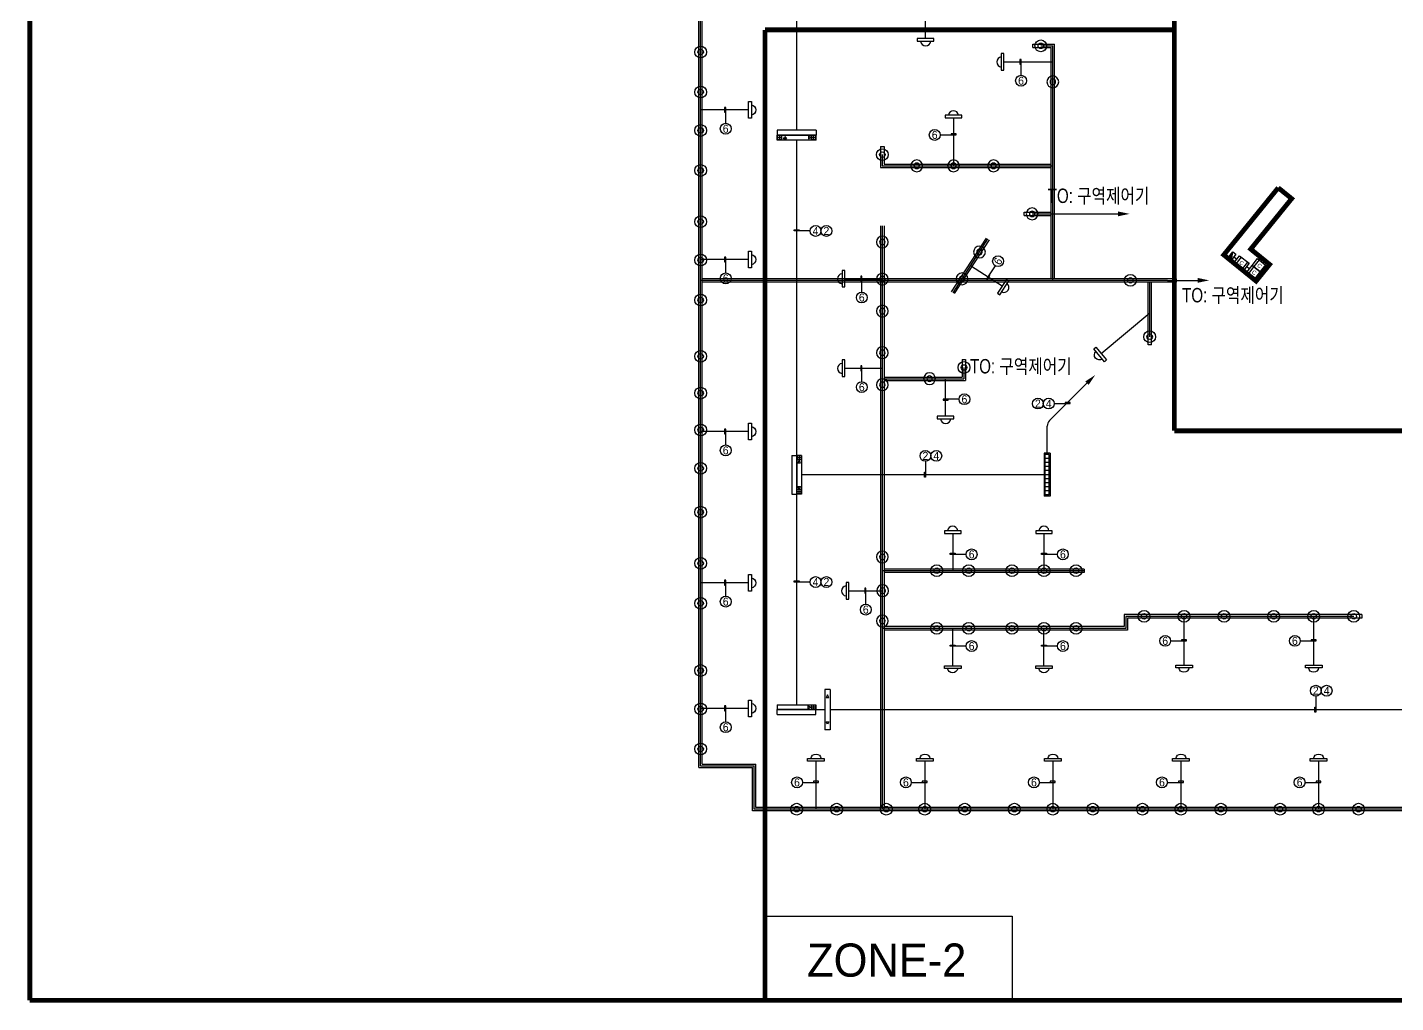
# Model space of a CAD drawing. Header units: millimetres. Extents: x 288060 to 516747, y 88437 to 208575.
# Drawn here: x 288060 to 373537, y 88437 to 149382 of the extents above; entities that cross this region are included whole.
import ezdxf
from ezdxf.enums import TextEntityAlignment as Align

# ---------------------------------------------------------------- set-up
doc = ezdxf.new("R2010")
doc.units = ezdxf.units.MM
doc.header["$LTSCALE"] = 300
doc.linetypes.add('CEN-1', pattern=[24, 20, -2, 0, -2])
for name, color, linetype in [('4', 4, 'Continuous'), ('E-TEXT', 6, 'Continuous'), ('e-text-box', 7, 'Continuous'), ('e-tray', 11, 'Continuous'), ('E-WIRE', 4, 'Continuous'), ('e-wire1s', 4, 'CEN-1'), ('zone', 1, 'Continuous'), ('유도관제-공간표시등', 2, 'Continuous'), ('유도관제-구역제어장치', 2, 'Continuous'), ('유도관제-블럭유도등', 2, 'Continuous'), ('유도관제-센서', 1, 'Continuous'), ('유도관제-층별만차등', 2, 'Continuous'), ('유도관제-통신', 6, 'Continuous')]:
    doc.layers.add(name, color=color, linetype=linetype)
doc.styles.add('GHS', font='Dotum.ttf', dxfattribs={"width": 0.85})
doc.styles.add('SAMOO-ELEC', font='Dotum.ttf')
doc.styles.add('돋움', font='Dotum.ttf')

# ---------------------------------------------------------------- blocks, each defined once
blk = doc.blocks.new('센서')
at = {"layer": '유도관제-센서', "color": 2}
for radius in [368.5649977620579, 171.996998955627]:
    blk.add_circle((0, 0), radius, dxfattribs=at)
blk = doc.blocks.new('R')
at = {"layer": '유도관제-공간표시등', "elevation": -1.1133707289e-06}
blk.add_lwpolyline([(6646728.0498459, 1672992.660470758), (6647766.780756604, 1672992.660470919), (6647766.780756704, 1673160.622070759), (6646728.049845997, 1673160.622070718), (6646728.0498459, 1672992.660470758)], dxfattribs=at)
at = {"layer": '유도관제-공간표시등'}
blk.add_arc((6647255.656680318, 1673032.94868493, -1.1133707289e-06), 318.7876370312928, 187.2604256657175, 352.7395743342825, dxfattribs=at)
blk = doc.blocks.new('FFS')
at = {"layer": '유도관제-층별만차등', "color": 2}
for p, q in [((-193313.832188599, -953708.1221781706), (-193313.832188599, -953353.738261801)), ((-190724.8608007474, -953353.738261801), (-193313.832188599, -953353.738261801)), ((-190724.8608007474, -953708.1221781706), (-193313.832188599, -953708.1221781706)), ((-193235.0607038651, -953651.8932634405), (-193235.0607038651, -953409.9671765312)), ((-193235.0607038651, -953409.9671765312), (-192993.1346170671, -953409.9671765312)), ((-193235.0607038651, -953651.8932634405), (-192993.1346170671, -953651.8932634405)), ((-192993.1346170671, -953651.8932634405), (-192993.1346170671, -953409.9671765312)), ((-192993.1346170671, -953651.8932634405), (-192993.1346170671, -953409.9671765312)), ((-192993.1346170671, -953409.9671765312), (-192751.208530269, -953409.9671765312)), ((-192993.1346170671, -953651.8932634405), (-192751.208530269, -953651.8932634405)), ((-192751.208530269, -953651.8932634405), (-192751.208530269, -953409.9671765312)), ((-192751.208530269, -953651.8932634405), (-192751.208530269, -953409.9671765312)), ((-192751.208530269, -953409.9671765312), (-192509.2824434714, -953409.9671765312)), ((-192751.208530269, -953651.8932634405), (-192509.2824434714, -953651.8932634405)), ((-192509.2824434714, -953651.8932634405), (-192509.2824434714, -953409.9671765312)), ((-192509.2824434714, -953651.8932634405), (-192509.2824434714, -953409.9671765312)), ((-192509.2824434714, -953409.9671765312), (-192267.3563566733, -953409.9671765312)), ((-192509.2824434714, -953651.8932634405), (-192267.3563566733, -953651.8932634405)), ((-192267.3563566733, -953651.8932634405), (-192267.3563566733, -953409.9671765312)), ((-192267.3563566733, -953651.8932634405), (-192267.3563566733, -953409.9671765312)), ((-192267.3563566733, -953409.9671765312), (-192025.4302698752, -953409.9671765312)), ((-192267.3563566733, -953651.8932634405), (-192025.4302698752, -953651.8932634405)), ((-192025.4302698752, -953651.8932634405), (-192025.4302698752, -953409.9671765312)), ((-192025.4302698752, -953651.8932634405), (-192025.4302698752, -953409.9671765312)), ((-192025.4302698752, -953409.9671765312), (-191783.5041830776, -953409.9671765312)), ((-192025.4302698752, -953651.8932634405), (-191783.5041830776, -953651.8932634405)), ((-191783.5041830776, -953651.8932634405), (-191783.5041830776, -953409.9671765312)), ((-191783.5041830776, -953651.8932634405), (-191783.5041830776, -953409.9671765312)), ((-191783.5041830776, -953409.9671765312), (-191541.5780962796, -953409.9671765312)), ((-191783.5041830776, -953651.8932634405), (-191541.5780962796, -953651.8932634405)), ((-191541.5780962796, -953651.8932634405), (-191541.5780962796, -953409.9671765312)), ((-191541.5780962796, -953651.8932634405), (-191541.5780962796, -953409.9671765312)), ((-191541.5780962796, -953409.9671765312), (-191299.6520094815, -953409.9671765312)), ((-191541.5780962796, -953651.8932634405), (-191299.6520094815, -953651.8932634405)), ((-191299.6520094815, -953651.8932634405), (-191299.6520094815, -953409.9671765312)), ((-191299.6520094815, -953651.8932634405), (-191299.6520094815, -953409.9671765312)), ((-191299.6520094815, -953409.9671765312), (-191057.7259226836, -953409.9671765312)), ((-191299.6520094815, -953651.8932634405), (-191057.7259226836, -953651.8932634405)), ((-191057.7259226836, -953651.8932634405), (-191057.7259226836, -953409.9671765312)), ((-191057.7259226836, -953651.8932634405), (-191057.7259226836, -953409.9671765312)), ((-191057.7259226836, -953409.9671765312), (-190815.7998358858, -953409.9671765312)), ((-191057.7259226836, -953651.8932634405), (-190815.7998358858, -953651.8932634405)), ((-190815.7998358858, -953651.8932634405), (-190815.7998358858, -953409.9671765312)), ((-190724.8608007474, -953708.1221781706), (-190724.8608007474, -953353.738261801))]:
    blk.add_line(p, q, dxfattribs=at)
blk = doc.blocks.new('ar')
at = {"layer": '4', "color": 4}
blk.add_lwpolyline([(0, 0, 150, 0, 0), (360.4019242673676, 0, 0, 0, 0)], format="xyseb", dxfattribs=at)
blk = doc.blocks.new('*X10')
at = {"color": 0}
for p, q in [((16618.11429155256, 63817.4919357546), (16916.12189343448, 64115.49953763653)), ((16618.11429155256, 63883.78319649084), (16849.83063269825, 64115.49953763653)), ((16618.11429155256, 63950.07445722709), (16783.53937196201, 64115.49953763653)), ((16618.11429155256, 64016.36571796332), (16717.24811122577, 64115.49953763653)), ((16618.11429155256, 64082.65697869956), (16650.95685048953, 64115.49953763653)), ((16618.11429155256, 63751.20067501836), (16853.8154289344, 63986.9018124002)), ((16618.11429155256, 63684.90941428213), (16787.52416819816, 63854.31929092773)), ((16618.11429155256, 63618.61815354589), (16721.23290746192, 63721.73676945525)), ((16618.11429155256, 63552.32689280965), (16654.94164672569, 63589.15424798277))]:
    blk.add_line(p, q, dxfattribs=at)
blk = doc.blocks.new('d-12')
at = {"color": 2}
blk.add_line((2.4, 2.2), (-2.4, -0.2), dxfattribs=at)
blk.add_lwpolyline([(2.4, -0.2), (-2.4, -0.2), (-2.4, 2.2), (2.4, 2.2)], close=True, dxfattribs=at)
at = {"color": 1, "xscale": -0.007999999999992735, "yscale": 0.007999999999992735, "zscale": 0.008, "rotation": 270}
blk.add_blockref('*X10', (-510.5239963010925, -133.1449143324205), dxfattribs=at)
blk = doc.blocks.new('구역제어장치')
at = {"layer": '유도관제-구역제어장치'}
for p, q in [((-296.7998530959012, 422.5330397733487), (296.7998530960176, 422.5330397733487)), ((-296.7998530959012, 0), (-296.7998530959012, 422.5330397733487)), ((296.7998530960176, 0), (-296.7998530959012, 0)), ((-197.9588704572525, 422.5330397733487), (-197.9588704572525, 0)), ((197.9588704577181, 422.5330397733487), (197.9588704577181, 0)), ((296.7998530960176, 422.5330397733487), (296.7998530960176, 0))]:
    blk.add_line(p, q, dxfattribs=at)
at = {"layer": '유도관제-구역제어장치', "style": 'GHS'}
blk.add_text('C', height=200, dxfattribs=at).set_placement((2.328306e-10, 211.2665198866744), align=Align.MIDDLE_CENTER)

msp = doc.modelspace()

# ---------------------------------------------------------------- linework, layer by layer
at = {"layer": 'e-text-box'}
for p, q in [((350136.6142846737, 146386.5120947737), (350136.6142846737, 147072.2681542862)), ((331685.9563933257, 143386.5121814719), (331685.9563933257, 144072.268240984)), ((345080.2163932975, 142660.5429117572), (345765.9724528063, 142660.5429117609)), ((336960.63777625, 136657.791009616), (336274.881716745, 136657.7910096188)), ((331685.9563933257, 134036.5121814719), (331685.9563933257, 134722.268240984)), ((348512.9397395831, 134485.1891001159), (348139.4502214249, 133910.0656759813)), ((340186.6091612857, 132836.5122089599), (340186.6091612857, 133522.2682684729)), ((340186.6091612857, 127236.5210972553), (340186.6091612857, 127922.2771567678)), ((346260.6377762537, 126142.9416918921), (345574.881716745, 126142.9416918921)), ((352206.237949986, 125872.1791796641), (352891.9940094985, 125872.1791796678)), ((331685.9563933853, 123286.5122089711), (331685.9563933741, 123972.2682684841)), ((344163.654771423, 122266.9503729659), (344163.654771423, 121581.1943134539)), ((346710.6377762463, 116449.7207543719), (346024.8817167338, 116449.7207543761)), ((352410.6377762537, 116449.7207543728), (351724.881716745, 116449.7207543761)), ((336960.63777625, 114721.5465673519), (336274.881716745, 114721.5465673561)), ((331685.9563933853, 113836.5122089688), (331685.9563933853, 114522.2682684822)), ((340436.6129994635, 113336.5122089678), (340436.6129994635, 114022.2682684813)), ((346710.6377762463, 110720.2922752429), (346024.8817167338, 110720.2922752461)), ((352410.6377762537, 110720.2922752429), (351724.881716745, 110720.2922752461)), ((359480.2151080985, 111042.9662735731), (360165.9711676035, 111042.9662735769)), ((367580.2151081059, 111042.9662735731), (368265.9711676147, 111042.9662735769)), ((368550.5845697243, 107591.9348771259), (368550.5845697243, 106906.1788176139)), ((331685.9602375347, 105986.5122089651), (331685.9602375347, 106672.268268478)), ((336480.2074257042, 102201.1503855487), (337165.963485213, 102201.150385552)), ((343280.2074257042, 102201.1503855487), (343965.9634852242, 102201.150385552)), ((351280.2201358136, 102201.1405113809), (351965.9761953335, 102201.1405113851)), ((359280.2124534342, 102201.1503855487), (359965.9685129542, 102201.150385552)), ((367880.2124534454, 102201.1503855487), (368565.9685129542, 102201.150385552))]:
    msp.add_line(p, q, dxfattribs=at)
for points in [[(350136.6142846737, 147072.2681542862), (350136.6142846737, 147381.178703424), (350071.0765138846, 147381.178703424), (350071.0765138846, 147072.2681542862)], [(331685.9563933257, 144072.268240984), (331685.9563933257, 144381.1787901217), (331620.4186225254, 144381.1787901217), (331620.4186225254, 144072.268240984)], [(345765.9724528063, 142660.5429117609), (346074.8830019441, 142660.5429117609), (346074.8830019441, 142726.08068255), (345765.9724528063, 142726.08068255)], [(336274.881716745, 136657.7910096188), (335965.9711676035, 136657.7910096188), (335965.9711676035, 136723.3287804089), (336274.881716745, 136723.3287804089)], [(331685.9563933257, 134722.268240984), (331685.9563933257, 135031.1787901217), (331620.4186225254, 135031.1787901217), (331620.4186225254, 134722.268240984)], [(340186.6091612857, 133522.2682684729), (340186.6091612857, 133831.1788176111), (340121.0713904928, 133831.1788176111), (340121.0713904928, 133522.2682684729)], [(348139.4502214249, 133910.0656759813), (347971.2054782044, 133650.991490188), (348026.170077676, 133615.2970619788), (348194.4148209039, 133874.3712477711)], [(340186.6091612857, 127922.2771567678), (340186.6091612857, 128231.1877059051), (340121.0713904928, 128231.1877059051), (340121.0713904928, 127922.2771567678)], [(345574.881716745, 126142.9416918921), (345265.9711676035, 126142.9416918921), (345265.9711676035, 126077.4039210988), (345574.881716745, 126077.4039210988)], [(352891.9940094985, 125872.1791796678), (353200.9045586362, 125872.1791796678), (353200.9045586362, 125937.716950457), (352891.9940094985, 125937.716950457)], [(331685.9563933741, 123972.2682684841), (331685.9563933741, 124281.1788176218), (331620.418622585, 124281.1788176218), (331620.418622585, 123972.2682684841)], [(344163.654771423, 121581.1943134539), (344163.654771423, 121272.2837643203), (344098.1170006339, 121272.2837643203), (344098.1170006339, 121581.1943134539)], [(346024.8817167338, 116449.7207543761), (345715.9711675923, 116449.7207543761), (345715.9711675923, 116515.2585251652), (346024.8817167338, 116515.2585251652)], [(351724.881716745, 116449.7207543761), (351415.9711676147, 116449.7207543761), (351415.9711676147, 116515.2585251661), (351724.881716745, 116515.2585251661)], [(331685.9563933853, 114522.2682684822), (331685.9563933853, 114831.1788176199), (331620.4186225925, 114831.1788176199), (331620.4186225925, 114522.2682684822)], [(336274.881716745, 114721.5465673561), (335965.9711676035, 114721.5465673561), (335965.9711676035, 114787.0843381452), (336274.881716745, 114787.0843381452)], [(340436.6129994635, 114022.2682684813), (340436.6129994635, 114331.178817619), (340371.0752286743, 114331.178817619), (340371.0752286743, 114022.2682684813)], [(346024.8817167338, 110720.2922752461), (345715.9711675923, 110720.2922752461), (345715.9711675923, 110785.8300460362), (346024.8817167338, 110785.8300460362)], [(351724.881716745, 110720.2922752461), (351415.9711676147, 110720.2922752461), (351415.9711676147, 110785.8300460362), (351724.881716745, 110785.8300460362)], [(360165.9711676035, 111042.9662735769), (360474.881716745, 111042.9662735769), (360474.881716745, 111108.504044366), (360165.9711676035, 111108.504044366)], [(368265.9711676147, 111042.9662735769), (368574.8817167562, 111042.9662735769), (368574.8817167562, 111108.504044366), (368265.9711676147, 111108.504044366)], [(331685.9602375347, 106672.268268478), (331685.9602375347, 106981.1788176153), (331620.4224667456, 106981.1788176153), (331620.4224667456, 106672.268268478)], [(368550.5845697243, 106906.1788176139), (368550.5845697243, 106597.2682684803), (368485.0467989352, 106597.2682684803), (368485.0467989352, 106906.1788176139)], [(337165.963485213, 102201.150385552), (337474.8740343545, 102201.150385552), (337474.8740343545, 102266.6881563411), (337165.963485213, 102266.6881563411)], [(343965.9634852242, 102201.150385552), (344274.8740343545, 102201.150385552), (344274.8740343545, 102266.6881563411), (343965.9634852242, 102266.6881563411)], [(351965.9761953335, 102201.1405113851), (352274.886744475, 102201.1405113851), (352274.886744475, 102266.6782821737), (351965.9761953335, 102266.6782821737)], [(359965.9685129542, 102201.150385552), (360274.8790620845, 102201.150385552), (360274.8790620845, 102266.6881563411), (359965.9685129542, 102266.6881563411)], [(368565.9685129542, 102201.150385552), (368874.8790620957, 102201.150385552), (368874.8790620957, 102266.6881563411), (368565.9685129542, 102266.6881563411)]]:
    msp.add_lwpolyline(points, close=True, dxfattribs=at)
for centre in [(350136.6142846737, 146047.78005373), (331685.9563933257, 143047.7801404278), (344741.4843522552, 142660.5429117572), (337299.3698172923, 136657.791009616), (337976.8338993844, 136657.791009616), (348697.4264313634, 134769.2736934753), (331685.9563933257, 133697.7801404278), (340186.6091612857, 132497.7801679172), (340186.6091612857, 126897.7890562112), (346599.369817296, 126142.9416918921), (351190.0418268666, 125872.1791796641), (351867.5059089474, 125872.1791796641), (331685.9563933853, 122947.7801679279), (344163.654771423, 122605.6824140101), (344841.118853515, 122605.6824140101), (347049.3698172849, 116449.7207543719), (352749.3698173035, 116449.7207543728), (337299.3698172923, 114721.5465673519), (337976.8338993844, 114721.5465673519), (331685.9563933853, 113497.780167926), (340436.6129994635, 112997.7801679251), (359141.483067045, 111042.9662735731), (367241.4830670636, 111042.9662735731), (347049.3698172849, 110720.2922752429), (352749.3698173035, 110720.2922752429), (368550.5845697243, 107930.6669181701), (369228.0486518163, 107930.6669181701), (331685.9602375347, 105647.7801679223), (336141.4753846657, 102201.1503855487), (342941.4753846657, 102201.1503855487), (350941.488094775, 102201.1405113809), (358941.4804123919, 102201.1503855487), (367541.4804124031, 102201.1503855487)]:
    msp.add_circle(centre, 338.73204104383, dxfattribs=at)
at = {"layer": 'e-tray'}
for p, q in [((330015.4168475661, 103125.8286901426), (330015.4168475661, 171171.7365152453)), ((330225.4140702055, 103335.8259127711), (330225.4140701946, 171171.7365152453)), ((350870.4277273733, 148331.7189337103), (352225.4296396431, 148331.718933707)), ((350870.4277273733, 148121.721711066), (350870.4277273733, 148331.7189337103)), ((350870.4277273733, 148121.721711066), (352015.432416996, 148121.7217110679)), ((352015.432416996, 133676.72417953), (352015.432416996, 148121.7217110679)), ((352225.4296396431, 133676.72417953), (352225.4296396431, 148331.718933707)), ((341365.4260107558, 141926.7294690552), (341575.4232334029, 141926.7294690552)), ((341365.4260107558, 141926.7294690552), (341365.4260107558, 140621.7275567859)), ((341575.4232334029, 141926.7294690552), (341575.4232334029, 140831.7247794363)), ((341365.4260107558, 140621.7275567859), (352015.432416996, 140621.7275567859)), ((341575.4232334029, 140831.7247794363), (352015.432416996, 140831.7247794363)), ((350327.5116264056, 137621.7349186385), (350327.5116264056, 137831.7321412856)), ((350327.5116264056, 137831.7321412856), (352015.432416996, 137831.7321412856)), ((350327.5116264056, 137621.7349186385), (352015.432416996, 137621.7349186385)), ((341365.4260108154, 136976.7235430469), (341365.4260108154, 100631.718817356)), ((341575.423233455, 136976.7235430469), (341575.4232334439, 100631.718817356)), ((345801.2922931854, 132859.5898022637), (347979.8484311644, 136214.2720753959)), ((345977.4107831735, 132745.2171175679), (348155.9669211451, 136099.8993907062)), ((359820.4186876249, 133676.72417953), (330225.4140340928, 133676.72417953)), ((359820.4186876249, 133466.7269568862), (330225.4140340928, 133466.7269568862)), ((358068.2194899451, 129549.1446400978), (358068.2194899563, 133466.7269568862)), ((358278.2167126033, 129549.1446400978), (358278.2167126033, 133466.7269568862)), ((359820.4186876249, 133676.72417953), (359820.4186876249, 133466.7269568862)), ((358278.2167126033, 129549.1446400978), (358068.2194899451, 129549.1446400978)), ((346465.4247256164, 128626.7602592352), (346465.4247256164, 127531.7557640587)), ((346465.4247256164, 128626.7602592352), (346675.4219482634, 128626.7602592352)), ((346675.4219482634, 128626.7602592352), (346675.421948256, 127321.7585414251)), ((341575.423233455, 127531.755764061), (346465.4247256164, 127531.7557640587)), ((341575.423233455, 127321.7585414228), (346675.421948256, 127321.7585414251)), ((354070.4264421854, 115531.7130928327), (341575.423233455, 115531.7130928327)), ((354070.4264421854, 115531.7195350848), (354070.4264421854, 115321.7223124405)), ((354070.4264421854, 115321.7158701889), (341575.423233455, 115321.7158701889)), ((371420.4264421966, 112681.7222293368), (356570.4264421854, 112681.7222293368)), ((356570.4264421817, 112681.7222293368), (356570.4264421816, 111931.713092833)), ((371420.4264421966, 112471.7250066888), (356780.4236648138, 112471.7250066888)), ((356780.4236648138, 112471.7250066888), (356780.4236648135, 111721.7158701889)), ((371420.4264421966, 112681.7286715888), (371420.4264421966, 112471.7314489446)), ((356570.4264421816, 111931.713092833), (341575.423233455, 111931.7130928318)), ((356780.4236648135, 111721.7158701889), (341575.423233455, 111721.7158701889)), ((330015.4168475661, 103125.8286901426), (333366.6578260385, 103125.8286901426)), ((330225.4140702055, 103335.8259127711), (333576.655048667, 103335.8259127711)), ((333366.6578260385, 100421.7215947103), (333366.6578260385, 103125.8286901426)), ((333576.655048667, 100631.718817356), (333576.655048667, 103335.8259127711)), ((399320.4214144442, 100421.7215947103), (333366.6578260385, 100421.7215947103)), ((399320.4214144442, 100631.718817356), (333576.655048667, 100631.718817356))]:
    msp.add_line(p, q, dxfattribs=at)
at = {"layer": 'E-WIRE'}
for p, q in [((330120.418567462, 103230.8241903277), (330120.4185710344, 171276.7320232139)), ((336120.4264421742, 142948.2009832472), (336120.4264421742, 164924.0348270372)), ((344170.4168376829, 148676.7292699687), (344170.4168376829, 151726.7330617881)), ((351370.4277273733, 148226.723428857), (352120.4279221129, 148226.7234288719)), ((352120.4279229436, 133571.7286757239), (352120.4279221129, 148226.7234288719)), ((349070.4277273733, 147226.723428857), (352120.4279221762, 147226.723428856)), ((333120.4187597837, 144226.7235155528), (330120.4184852857, 144226.7235155528)), ((345920.4277273845, 143726.7294690562), (345920.4277273845, 140726.7291945609)), ((336120.4264421742, 107054.4183627441), (336120.4264421742, 142342.8113438603)), ((341470.4277273733, 141426.7294690552), (341470.4277274255, 140726.7292734789)), ((341470.4277274255, 140726.7292734789), (352120.4279225338, 140726.7292743431)), ((350827.5116264056, 137726.736635256), (352120.4279227083, 137726.7366353523)), ((352120.4279227083, 137726.7366353523), (356197.6027501641, 137726.7366353523)), ((341470.4277286138, 136976.7235430469), (341470.427728666, 100526.7233176752)), ((345889.3489328641, 132802.4051518318), (348067.9050708245, 136157.0874249739)), ((333120.4187597837, 134876.7235155528), (330120.4184852857, 134876.7235155528)), ((348949.5071357135, 133199.8417659252), (346978.627002364, 134479.7462880638)), ((359292.1776899155, 133571.7286754878), (330120.4185307864, 133571.7286764471)), ((339120.4226039853, 133676.7235430441), (341470.427728625, 133676.7235430441)), ((358173.2212075982, 130049.1446400978), (358173.2212078255, 133466.7269568862)), ((359292.1815341059, 133571.7286754878), (361170.3581810666, 133571.7286754878)), ((355138.0874770861, 128995.3783840769), (358173.2212077063, 131553.0565681201)), ((339120.4226039853, 128076.732431339), (341470.427728625, 128076.732431339)), ((341470.4277286362, 127426.7602592403), (346570.4264434148, 127426.7602592561)), ((345420.4264421631, 125076.755134595), (345420.4264421631, 127426.7602592352)), ((346570.4264434036, 128126.7602592352), (346570.4264434148, 127426.7602592561)), ((351919.5593488039, 124810.8270151936), (354256.5146335894, 127147.7822999789)), ((333120.4187598359, 124126.7235430529), (330120.4184853453, 124126.7235430529)), ((351773.1127393972, 122780.0916303619), (351773.1127393972, 124457.2736246003)), ((351773.1127394047, 121426.7390388859), (336423.1212618742, 121426.7390388859)), ((345870.4264421631, 117761.8543513402), (345870.4264421631, 115426.7175882709)), ((351570.4264421854, 117761.8543513402), (351570.4264421854, 115426.7175882719)), ((354070.426442178, 115426.717587723), (341470.4277286436, 115426.7175886188)), ((333120.4187598359, 114676.7235430511), (330120.4184853453, 114676.7235430511)), ((339370.4264421742, 114176.723543052), (341470.4277286436, 114176.723543052)), ((370920.4264421966, 112576.726726932), (356675.428160015, 112576.7267276045)), ((356675.428160015, 112576.7267276045), (356675.428160016, 111826.7175875382)), ((360320.4264421742, 109526.72695503), (360320.4264421742, 112576.7267271289)), ((368420.4264421854, 109526.72695503), (368420.4264421854, 112576.7267271289)), ((356675.428160016, 111826.7175875382), (341470.4277286436, 111826.7175886202)), ((345870.4264421631, 109491.581285736), (345870.4264421631, 111826.7180488053)), ((351570.4264421854, 109491.5812857369), (351570.4264421854, 111826.7180488053)), ((333120.4226039965, 106826.723543046), (330120.4223294947, 106826.723543046)), ((335166.1197689641, 106751.7235430469), (337888.4712221157, 106751.7235430469)), ((338203.0312458631, 106751.7235430469), (401479.2817064133, 106751.7235430469)), ((337320.4187597837, 103526.723543045), (337320.4187597837, 100526.7232685512)), ((344120.4187597837, 103526.723543045), (344120.4187597837, 100526.7232685512)), ((352120.4314698968, 103526.7136688781), (352120.4314698968, 100526.7133943838)), ((360120.4237875137, 103526.723543045), (360120.4237875137, 100526.7232685512)), ((368720.4237875249, 103526.723543045), (368720.4237875249, 100526.7232685512)), ((330120.418567462, 103230.8241903277), (333471.6595489131, 103230.8241899139)), ((333471.6595485792, 100526.7233186321), (333471.6595489131, 103230.8241899139)), ((398820.4214144442, 100526.7233108097), (333471.6595485792, 100526.7233186321))]:
    msp.add_line(p, q, dxfattribs=at)
msp.add_arc((352273.1127393972, 124457.2736246003), 500, 135.0000000002211, 180, dxfattribs=at)
at = {"layer": 'zone', "color": 7, "const_width": 300}
for points in [[(288210.2732107732, 179711.8739943853), (288210.2732107732, 88587.18630638989)], [(359713.5377431829, 179711.8739943853), (359713.5377431829, 124170.168667762)], [(334140.4894015063, 149226.7244485113), (334140.4894015063, 88587.18630638989)], [(359713.5377431829, 149226.7244485113), (334140.4894015063, 149226.7244485113)], [(359713.5377431829, 124170.168667762), (398424.4613143746, 124170.168667762)], [(288210.2732107732, 88587.18630638989), (419535.538211273, 88587.18630638989)]]:
    msp.add_lwpolyline(points, dxfattribs=at)
at = {"layer": 'zone', "const_width": 299.9999999999999}
msp.add_lwpolyline([(366202.406256387, 139358.5436488161), (367041.2352510635, 138678.2586284116), (364483.9050573092, 135524.9230467737), (365664.4690969493, 134567.4949563885), (364820.4251887519, 133526.7242070692), (362801.0315312874, 135164.4364770245), (366202.4181605373, 139358.5339966551)], dxfattribs=at)
at = {"layer": 'zone', "color": 7}
msp.add_lwpolyline([(334140.4894015063, 93837.54450394996), (349579.9279812742, 93837.54450394996), (349579.9279812742, 88587.18630638989), (334140.4894015063, 88587.18630638989)], close=True, dxfattribs=at)
at = {"layer": '유도관제-블럭유도등', "color": 2}
for p, q in [((337331.2057203967, 142948.2009832462), (334909.6471639629, 142948.2009832462)), ((334909.6471639555, 142948.2009832462), (334909.6471639555, 142645.5061635551)), ((337331.2057203967, 142948.2009832462), (337331.2057203967, 142645.5061635551)), ((334909.6471639555, 142645.5061635551), (337331.2057203967, 142645.5061635551)), ((334909.6471639629, 142342.8113438612), (334909.6471639629, 142645.5061635551)), ((337331.2057203967, 142645.5061635551), (334909.6471639629, 142645.5061635551)), ((337331.2057203967, 142342.8113438579), (334909.6471639629, 142342.8113438612)), ((334931.8447840642, 142365.0089639718), (334931.8447840642, 142623.3085434422)), ((334931.844784053, 142623.3085434422), (335190.1443634164, 142623.3085434422)), ((334931.8447840642, 142494.158753707), (335190.1443634164, 142494.158753707)), ((334931.8447840642, 142365.0089639718), (335190.1443634164, 142365.0089639718)), ((335060.994573744, 142365.0089639718), (335060.994573744, 142623.3085434422)), ((335190.1443634164, 142365.0089639718), (335190.1443634164, 142623.3085434422)), ((335299.5907165129, 142417.4553237571), (335388.1602084134, 142570.8621836611)), ((335476.7297003139, 142417.4553237571), (335299.5907165129, 142417.4553237571)), ((335388.1602084134, 142570.8621836611), (335476.7297003139, 142417.4553237571)), ((336852.6926759463, 142582.728245607), (336852.6926759463, 142405.5892618102)), ((337006.0995358359, 142494.158753707), (336852.6926759463, 142582.728245607)), ((336852.6926759463, 142405.5892618102), (337006.0995358359, 142494.158753707)), ((337309.0081002954, 142623.3085434422), (337050.7085209358, 142623.3085434422)), ((337050.7085209358, 142365.0089639718), (337050.7085209358, 142623.3085434422)), ((337309.0081002954, 142494.158753707), (337050.7085209358, 142494.158753707)), ((337309.0081002954, 142365.0089639718), (337050.7085209358, 142365.0089639718)), ((337179.8583106156, 142365.0089639718), (337179.8583106156, 142623.3085434422)), ((337309.0081002954, 142365.0089639718), (337309.0081002954, 142623.3085434422)), ((337331.2057203967, 142342.8113438579), (337331.2057203967, 142645.5061635551)), ((335817.7316224854, 122637.5183171061), (335817.7316224854, 120215.9597606751)), ((335817.7316224854, 122637.5183171061), (336120.4264421742, 122637.5183171061)), ((336120.4264421742, 120215.9597606681), (336120.4264421742, 122637.5183171061)), ((336423.1212618742, 122637.5183171061), (336120.4264421742, 122637.5183171061)), ((336120.4264421742, 122637.5183171061), (336120.4264421742, 120215.9597606751)), ((336400.9236417543, 122615.3206970039), (336142.6240622979, 122615.3206970039)), ((336142.6240622979, 122615.3206970039), (336142.6240622979, 122357.0211176522)), ((336400.9236417543, 122486.1709073278), (336142.6240622979, 122486.1709073278)), ((336400.9236417543, 122357.0211176522), (336142.6240622979, 122357.0211176522)), ((336271.7738520261, 122312.412132556), (336183.2043601256, 122159.005272651)), ((336271.7738520261, 122615.3206970039), (336271.7738520261, 122357.0211176522)), ((336360.3433439229, 122159.005272651), (336271.7738520261, 122312.412132556)), ((336400.9236417543, 122615.3206970039), (336400.9236417543, 122357.0211176522)), ((336423.1212618742, 122637.5183171061), (336423.121261863, 120215.9597606751)), ((336183.2043601256, 122159.005272651), (336360.3433439229, 122159.005272651)), ((336183.2043601256, 120694.4728051218), (336360.3433439229, 120694.4728051218)), ((336271.7738520261, 120541.0659452168), (336183.2043601256, 120694.4728051218)), ((336360.3433439229, 120694.4728051218), (336271.7738520261, 120541.0659452168)), ((335817.7316224854, 120215.9597606681), (336120.4264421742, 120215.9597606681)), ((336423.121261863, 120215.9597606751), (336120.4264421742, 120215.9597606751)), ((336142.6240622979, 120238.1573807689), (336142.6240622979, 120496.456960129)), ((336400.9236417543, 120496.456960129), (336142.6240622979, 120496.456960129)), ((336400.9236417543, 120367.3071704529), (336142.6240622979, 120367.3071704529)), ((336400.9236417543, 120238.1573807769), (336142.6240622979, 120238.1573807769)), ((336271.7738520261, 120238.1573807769), (336271.7738520261, 120496.456960129)), ((336400.9236417543, 120238.1573807769), (336400.9236417543, 120496.456960129)), ((338203.0312458631, 108009.963637744), (337888.4712221045, 108009.963637744)), ((337888.4712221045, 108009.963637744), (337888.4712221045, 105493.4834483502)), ((338203.0312458631, 108009.963637744), (338203.0312458631, 105493.4834483502)), ((334902.3334524948, 107054.418362745), (337323.8920089249, 107054.4183627413)), ((334902.3334524948, 107054.418362745), (334902.3334524948, 106751.7235430469)), ((336845.3789644856, 106991.6404447927), (336998.7858243864, 106903.0709528959)), ((336845.3789644856, 106814.5014609959), (336845.3789644856, 106991.6404447927)), ((336998.7858243864, 106903.0709528959), (336845.3789644856, 106814.5014609959)), ((337301.6943888236, 107032.2207426312), (337043.3948094752, 107032.2207426312)), ((337043.3948094752, 107032.2207426312), (337043.3948094752, 106773.9211631612)), ((337301.6943888236, 106903.0709528959), (337043.3948094752, 106903.0709528959)), ((337172.544599155, 107032.2207426312), (337172.544599155, 106773.9211631612)), ((337301.6943888236, 107032.2207426312), (337301.6943888236, 106773.9211631612)), ((337323.8920089249, 107054.4183627413), (337323.8920089249, 106751.7235430469)), ((337323.892008936, 106751.7235430469), (334902.3334524948, 106751.7235430469)), ((334902.3334524948, 106751.7235430469), (337323.8920089249, 106751.7235430469)), ((334902.3334524948, 106449.0287233562), (334902.3334524948, 106751.7235430469)), ((334902.3334524948, 106449.0287233562), (337323.8920089249, 106449.0287233562)), ((337301.6943888348, 106773.9211631612), (337043.3948094752, 106773.9211631612)), ((337323.892008936, 106449.0287233562), (337323.892008936, 106751.7235430469)), ((338203.0312458631, 105493.4834483502), (337888.4712221045, 105493.4834483502))]:
    msp.add_line(p, q, dxfattribs=at)
for points in [[(338045.7512339856, 107672.1137556111), (337953.7099446636, 107512.6935661481), (338137.792523304, 107512.6935661481)], [(338045.7512339856, 105831.3333304831), (337953.7099446636, 105990.753519942), (338137.792523304, 105990.753519942)]]:
    msp.add_lwpolyline(points, close=True, dxfattribs=at)
at = {"layer": '유도관제-통신'}
for p, q in [((363610.3934302535, 134880.2204582034), (363426.5662969779, 135023.8419867786)), ((364397.8429027293, 134283.6175159918), (364214.01576945, 134427.2390445735))]:
    msp.add_line(p, q, dxfattribs=at)

# ---------------------------------------------------------------- block references
at = {"color": 2, "xscale": 103.6799999981061, "yscale": 103.680000001099, "zscale": 103.6800000001676, "rotation": 231.9999938872783}
msp.add_blockref('d-12', (363231.4067208078, 135144.5384424733), dxfattribs=at)
at = {"layer": 'e-wire1s', "xscale": 2, "yscale": 2, "zscale": 2}
for p in [(356197.6027501641, 137726.7366353523), (361170.3581810666, 133571.7286754878)]:
    msp.add_blockref('ar', p, dxfattribs=at)
at = {"layer": 'e-wire1s', "xscale": 2, "yscale": 2, "zscale": 2, "rotation": 45}
msp.add_blockref('ar', (354256.5146335894, 127147.7822999789), dxfattribs=at)
at = {"layer": '유도관제-공간표시등'}
for p in [(-6303076.998463666, -1524483.892800771, 1.1133707289e-06), (-6301826.988859197, -1548083.866936146, 1.1133707289e-06)]:
    msp.add_blockref('R', p, dxfattribs=at)
for p, rotation in [((-1324090.194343364, 6794474.138730214, 1.1133707289e-06), 270), ((6993167.843028726, 1816887.351539797, 1.1133707289e-06), 180), ((-1334040.199466756, 6780924.138844401, 1.1133707289e-06), 270), ((-1868170.337431727, -6352919.511306748, 1.1133707289e-06), 56.99999999976408), ((-1334040.199466756, 6775324.147732695, 1.1133707289e-06), 270), ((6993117.841743538, 1790922.476422081, 1.1133707289e-06), 180), ((6998817.841743546, 1790922.476422081, 1.1133707289e-06), 180), ((-1333790.195628567, 6761424.138844409, 1.1133707289e-06), 270)]:
    msp.add_blockref('R', p, dxfattribs=dict(at, rotation=rotation))
at = {"layer": '유도관제-공간표시등', "xscale": -1}
for p, rotation in [((2006281.040830524, 6791474.13881691, 1.1133707289e-06), 90), ((2006281.040830524, 6782124.13881691, 1.1133707289e-06), 90), ((3359157.535527473, -6032273.307788732, 1.1133707289e-06), 310.1205189950498), ((2006281.040830573, 6771374.138844409, 1.1133707289e-06), 90), ((2006281.040830584, 6761924.138844407, 1.1133707289e-06), 90), ((2006281.044674733, 6754074.138844403, 1.1133707289e-06), 90), ((-6309926.996541576, 1776687.345613786, 1.1133707289e-06), 180), ((-6303126.996541565, 1776687.345613786, 1.1133707289e-06), 180), ((-6295126.983831456, 1776687.335739619, 1.1133707289e-06), 180), ((-6287126.991513846, 1776687.345613786, 1.1133707289e-06), 180), ((-6278526.991513835, 1776687.345613786, 1.1133707289e-06), 180)]:
    msp.add_blockref('R', p, dxfattribs=dict(at, rotation=rotation))
for p in [(6993117.841743538, -1563669.040785005, 1.1133707289e-06), (6998817.841743546, -1563669.040785004, 1.1133707289e-06), (7007567.841743523, -1563633.895115712, 1.1133707289e-06), (7015667.841743546, -1563633.895115712, 1.1133707289e-06)]:
    msp.add_blockref('R', p, dxfattribs=at)
at = {"layer": '유도관제-구역제어장치', "xscale": 1.271132870704298, "yscale": 1.27113287197426, "zscale": 1.271132871508598, "rotation": 321.9999939558744}
for p in [(363751.3867941443, 134447.8923921412), (364538.8362666201, 133851.2894499352), (364869.5054032486, 134274.5265519781)]:
    msp.add_blockref('구역제어장치', p, dxfattribs=at)
at = {"layer": '유도관제-블럭유도등', "color": 2, "xscale": 1.039262402802705, "yscale": 1.039262402802705, "zscale": 1.039262402802705, "rotation": 90}
msp.add_blockref('FFS', (-639195.7329477239, 320993.2687403577), dxfattribs=at)
at = {"layer": '유도관제-센서'}
for p, rotation in [((330120.4147239905, 147839.5968555989), 270), ((351370.4277273733, 148226.7234276281), 90), ((330120.4147239905, 145339.5968556003), 270), ((330120.4147239905, 142939.5968555989), 270), ((330120.4147239905, 140439.5968555989), 270), ((330120.4147239905, 137239.5968556003), 270), ((330120.4147239905, 134839.5968555989), 270), ((356970.1478501987, 133571.7286755651), 220.119663689245), ((330120.4147239905, 132339.5968555989), 270), ((358173.2212075982, 130049.1446400978), 220.1196636892348), ((330120.4187598247, 128826.7102372729), 270), ((330120.4187598247, 126526.7102372729), 270), ((330120.4187598247, 124226.7102372739), 270), ((330120.4186877031, 121826.7102372762), 270), ((330120.4185682032, 119089.5968830971), 270), ((330120.4185682032, 115889.5968830962), 270), ((330120.4185682032, 113389.5968830962), 270), ((330120.4185682032, 109189.5968830929), 270), ((330120.4185682032, 106789.596883092), 270), ((330120.4185682032, 104289.596883092), 270)]:
    msp.add_blockref('센서', p, dxfattribs=dict(at, rotation=rotation))
at = {"layer": '유도관제-센서', "xscale": -1}
for p, rotation in [((352120.4277273733, 145976.723428857), 90), ((347538.3964490052, 135341.7156490729), 146.9999999683919), ((346449.1183800232, 133664.3745125061), 146.9999999683919), ((344420.4264421742, 127426.7602592352), 90)]:
    msp.add_blockref('센서', p, dxfattribs=dict(at, rotation=rotation))
at = {"layer": '유도관제-센서'}
for p in [(341470.4277273733, 141426.7294690552), (346570.4264421742, 128126.7602592352), (344870.4264421631, 115426.7178185227), (346870.4264421631, 115426.7178185227), (349570.4264421742, 115426.7178185227), (351570.4264421854, 115426.7178185381), (353570.4264421854, 115426.7178185227), (357820.4264421742, 112576.7269550268), (360320.4264421742, 112576.7269550268), (362820.4264421742, 112576.7269550268), (365920.4264421966, 112576.7269550268), (368420.4264421966, 112576.7269550268), (370920.4264421966, 112576.7269550268), (344870.4264421631, 111826.7178185227), (346870.4264421631, 111826.7178185227), (349570.4264421742, 111826.7178185227), (351570.4264421854, 111826.7178185381), (353570.4264421854, 111826.7178185227), (336120.4137320463, 100526.7235430469), (338620.4137320537, 100526.7235430469), (341720.4264421631, 100526.7235430469), (344120.4264421631, 100526.7235430469), (346620.4214144442, 100526.7235430469), (349720.4391522836, 100526.71366888), (352120.4391522836, 100526.71366888), (354620.4341245536, 100526.71366888), (357720.4314698968, 100526.7235430469), (360120.4314698968, 100526.7235430469), (362620.4264421631, 100526.7235430469), (366320.4314699043, 100526.7235430469), (368720.4314699043, 100526.7235430469), (371220.4264421854, 100526.7235430469)]:
    msp.add_blockref('센서', p, dxfattribs=at)
at = {"layer": '유도관제-센서', "xscale": -1}
for p in [(343620.4277273733, 140726.7294690562), (345920.4277273845, 140726.7294690562), (348420.4277273845, 140726.7294690562), (350827.5116264056, 137726.736635256), (341470.4277286138, 135963.1247947113), (341470.427728625, 133648.9429182461), (341470.427728625, 131648.9429182461), (341470.427728625, 129048.9518065349), (341470.427728625, 127048.9518065349), (341470.4277286436, 116287.8339394572), (341487.5746884663, 114176.723543052), (341470.4277286436, 112287.8339394572)]:
    msp.add_blockref('센서', p, dxfattribs=at)

# ---------------------------------------------------------------- texts
at = {"layer": 'E-TEXT', "style": 'SAMOO-ELEC'}
for s, height, p in [('6', 499.9999999999998, (350136.6142846663, 146047.78005373)), ('6', 499.9999999999998, (331685.2779672761, 143047.7801404278)), ('6', 499.9999999999998, (344741.4843522441, 142660.5429117572)), ('4', 499.9999999999998, (337299.3698173036, 136657.791009616)), ('2', 499.9999999999998, (337976.8338993842, 136657.791009616)), ('6', 499.9999999999998, (331685.2779672761, 133697.7801404278)), ('6', 499.9999999999998, (340186.6091612857, 132497.7801679172)), ('6', 499.9999999999998, (340186.6091612857, 126897.7890562112)), ('6', 499.9999999999998, (346599.3698172849, 126142.9416918921)), ('2', 499.9999999999998, (351190.0418268554, 125872.1791796641)), ('4', 499.9999999999998, (351867.5059089363, 125872.1791796641)), ('6', 499.9999999999998, (331685.2779673357, 122947.7801679279)), ('2', 499.9999999999998, (344163.654771423, 122605.6824140101)), ('4', 499.9999999999998, (344841.118853515, 122605.6824140101)), ('6', 499.9999999999998, (347049.3698172849, 116449.7207543719)), ('6', 499.9999999999998, (352749.369817296, 116449.7207543728)), ('4', 499.9999999999998, (337299.3698173036, 114721.5465673519)), ('2', 499.9999999999998, (337976.8338993842, 114721.5465673519)), ('6', 499.9999999999998, (331685.2779673357, 113497.780167926)), ('6', 499.9999999999998, (340436.6129994635, 112997.7801679251)), ('6', 499.9999999999998, (359140.8046409953, 111042.9662735731)), ('6', 499.9999999999998, (367240.804641014, 111042.9662735731)), ('6', 499.9999999999998, (347049.3698172849, 110720.2922752429)), ('6', 499.9999999999998, (352749.369817296, 110720.2922752429)), ('2', 499.9999999999998, (368550.5845697243, 107930.6669181701)), ('4', 499.9999999999998, (369228.0486518051, 107930.6669181701)), ('6', 499.9999999999998, (331685.2818114851, 105647.7801679223)), ('6', 499.9999999999998, (336140.796958616, 102201.1503855487)), ('6', 499.9999999999998, (342940.796958616, 102201.1503855487)), ('6', 499.9999999999998, (350940.8096687254, 102201.1405113809)), ('6', 499.9999999999998, (358940.801986346, 102201.1503855487)), ('6', 499.9999999999998, (367540.8019863535, 102201.1503855487)), ('ZONE-2', 2073.599999999999, (341745.9406197239, 91095.49363828395))]:
    msp.add_text(s, height=height, dxfattribs=at).set_placement(p, align=Align.MIDDLE_CENTER)
at = {"layer": 'E-TEXT', "style": '돋움', "width": 0.8}
for p in [(354979.8756342686, 138855.941173089), (363374.3240234868, 132646.7184833119), (350124.266587951, 128205.6854272916)]:
    msp.add_text('TO: 구역제어기', height=900, dxfattribs=at).set_placement(p, align=Align.MIDDLE_CENTER)
at = {"layer": 'E-TEXT', "style": 'SAMOO-ELEC'}
msp.add_text('6', height=499.9999999999998, rotation=56.99999999977168, dxfattribs=at).set_placement((348697.426431356, 134769.2736934679), align=Align.MIDDLE_CENTER)

doc.saveas('drawing.dxf')
